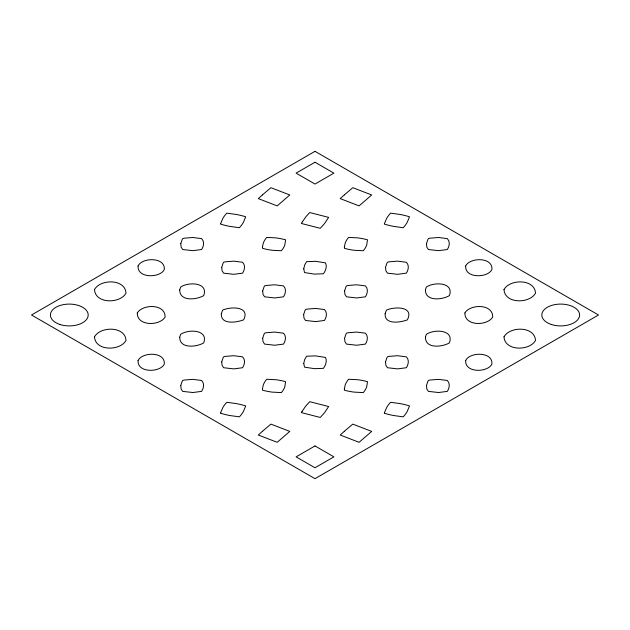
<?xml version="1.0" encoding="UTF-8"?>
<svg xmlns="http://www.w3.org/2000/svg" width="630" height="630" viewBox="0 0 630 630"><rect width="100%" height="100%" fill="white"/><g stroke="black" fill="none" stroke-linecap="round" stroke-linejoin="round"><path stroke-width="0.94" d="M303.755 268.805L304.503 272.562L314.433 274.113L323.403 273.774C325.655 270.766 327.285 266.474 325.497 262.868L315.567 261.324L306.597 261.655L304.636 265.057L303.755 268.805M303.755 363.376L304.503 367.132L314.433 368.676L323.403 368.345C325.655 365.337 327.285 361.045 325.497 357.438L315.567 355.887L306.597 356.226L304.636 359.628L303.755 363.376M262.482 246.873L262.497 248.314A42.793 24.712 0 0 0 272.231 250.268L281.397 250.74A42.793 24.712 0 0 0 284.784 245.125L285.603 239.833A42.793 24.712 0 0 0 275.869 237.88L266.703 237.408A42.793 24.712 0 0 0 263.316 243.023L262.482 246.873M262.482 388.726L262.497 390.167A42.793 24.712 0 0 0 272.231 392.12L281.397 392.592A42.793 24.712 0 0 0 284.784 386.977L285.603 381.685A42.793 24.712 0 0 0 275.869 379.732L266.703 379.26A42.793 24.712 0 0 0 263.316 384.875L262.482 388.726M344.382 246.873L344.397 248.314A42.793 24.712 0 0 0 354.131 250.268L363.297 250.74A42.793 24.712 0 0 0 366.684 245.125L367.503 239.833A42.793 24.712 0 0 0 357.769 237.88L348.603 237.408A42.793 24.712 0 0 0 345.216 243.023L344.382 246.873M344.382 388.726L344.397 390.167A42.793 24.712 0 0 0 354.131 392.12L363.297 392.592A42.793 24.712 0 0 0 366.684 386.977L367.503 381.685A42.793 24.712 0 0 0 357.769 379.732L348.603 379.26A42.793 24.712 0 0 0 345.216 384.875L344.382 388.726M180.771 243.716L181.149 247.165L182.7 249.527L192.843 250.669L201.6 249.527C203.773 246.409 204.632 241.487 201.6 238.62L192.772 237.502L184.07 238.203L182.7 238.62L182.157 239.518L180.771 243.716M180.771 385.568L181.149 389.017L182.7 391.38L192.843 392.522L201.6 391.38C203.773 388.269 204.632 383.339 201.6 380.473L192.772 379.355L184.07 380.055L182.7 380.473L182.157 381.37L180.771 385.568M221.721 267.356L222.099 270.805L223.65 273.168L233.793 274.31L242.55 273.168C244.723 270.057 245.582 265.128 242.55 262.261L233.722 261.143L225.02 261.844L223.65 262.261L223.107 263.159L221.721 267.356M221.721 361.927L222.099 365.376L223.65 367.739L233.793 368.881L242.55 367.739C244.723 364.62 245.582 359.691 242.55 356.832L233.722 355.714L225.02 356.415L223.65 356.832L223.107 357.73L221.721 361.927M262.671 290.997L263.049 294.446L264.6 296.817L274.743 297.959L283.5 296.817C285.673 293.698 286.532 288.768 283.5 285.902L274.672 284.791L265.97 285.484L264.6 285.902L264.057 286.8L262.671 290.997M262.671 338.286L263.049 341.736L264.6 344.098L274.743 345.24L283.5 344.098C285.673 340.98 286.532 336.05 283.5 333.183L274.672 332.073L265.97 332.766L264.6 333.183L264.057 334.089L262.671 338.286M303.621 314.638L303.999 318.095L305.55 320.457L315.693 321.599L324.45 320.457C326.623 317.339 327.482 312.409 324.45 309.543L315.622 308.432L306.92 309.125L305.55 309.543L305.007 310.44L303.621 314.638M344.571 290.997L344.949 294.446L346.5 296.817L356.643 297.959L365.4 296.817C367.573 293.698 368.432 288.768 365.4 285.902L356.572 284.791L347.87 285.484L346.5 285.902L345.957 286.8L344.571 290.997M344.571 338.286L344.949 341.736L346.5 344.098L356.643 345.24L365.4 344.098C367.573 340.98 368.432 336.05 365.4 333.183L356.572 332.073L347.87 332.766L346.5 333.183L345.957 334.089L344.571 338.286M385.521 267.356L385.899 270.805L387.45 273.168L397.593 274.31L406.35 273.168C408.523 270.057 409.382 265.128 406.35 262.261L397.522 261.143L388.82 261.844L387.45 262.261L386.907 263.159L385.521 267.356M385.521 361.927L385.899 365.376L387.45 367.739L397.593 368.881L406.35 367.739C408.523 364.62 409.382 359.691 406.35 356.832L397.522 355.714L388.82 356.415L387.45 356.832L386.907 357.73L385.521 361.927M426.471 243.716L426.849 247.165L428.4 249.527L438.543 250.669L447.3 249.527C449.474 246.409 450.332 241.487 447.3 238.62L438.472 237.502L429.77 238.203L428.4 238.62L427.857 239.518L426.471 243.716M426.471 385.568L426.849 389.017L428.4 391.38L438.543 392.522L447.3 391.38C449.474 388.269 450.332 383.339 447.3 380.473L438.472 379.355L429.77 380.055L428.4 380.473L427.857 381.37L426.471 385.568M179.739 289.894C179.511 301.762 196.67 299.825 203.703 295.604C208.711 282.09 188.047 281.736 180.597 287.115L179.739 289.894M179.739 337.176C179.511 349.051 196.67 347.106 203.703 342.885C208.711 329.372 188.047 329.017 180.597 334.396L179.739 337.176M425.439 289.894C425.211 301.762 442.37 299.825 449.403 295.604C454.411 282.09 433.747 281.736 426.297 287.115L425.439 289.894M425.439 337.176C425.211 349.051 442.37 347.106 449.403 342.885C454.411 329.372 433.747 329.017 426.297 334.396L425.439 337.176M138.072 266.002C137.143 278.751 160.524 277.995 164.328 269.435C165.257 256.678 141.876 257.434 138.072 266.002M138.072 360.565C137.143 373.322 160.524 372.566 164.328 363.998C165.257 351.249 141.876 352.005 138.072 360.565M465.672 266.002C464.743 278.751 488.124 277.995 491.928 269.435C492.857 256.678 469.476 257.434 465.672 266.002M465.672 360.565C464.743 373.322 488.124 372.566 491.928 363.998C492.857 351.249 469.476 352.005 465.672 360.565M221.327 313.724C220.563 325.056 236.707 322.521 243.597 319.851C250.677 306.015 230.296 306.534 222.603 310.149L221.327 313.724M385.127 313.724C384.363 325.056 400.507 322.521 407.397 319.851C414.477 306.015 394.096 306.534 386.403 310.149L385.127 313.724M94.5 289.54C95.217 303.975 120.078 303.857 126 293.178C125.283 278.743 100.422 278.854 94.5 289.54M94.5 336.822C95.217 351.257 120.078 351.146 126 340.46C125.283 326.025 100.422 326.143 94.5 336.822M504 289.54C504.717 303.975 529.578 303.857 535.5 293.178C534.783 278.743 509.922 278.854 504 289.54M504 336.822C504.717 351.257 529.578 351.146 535.5 340.46C534.783 326.025 509.922 326.143 504 336.822M137.293 312.96C136.978 326.403 159.737 326.049 165.107 317.04C165.422 303.597 142.663 303.951 137.293 312.96M464.893 312.96C464.578 326.403 487.337 326.049 492.707 317.04C493.022 303.597 470.263 303.951 464.893 312.96M220.642 223.595L220.5 224.067A54.589 31.516 0 0 0 230.021 226.422L239.4 227.706A54.589 31.516 0 0 0 243.471 222.209L245.7 216.791A54.589 31.516 0 0 0 236.179 214.444L226.8 213.153A54.589 31.516 0 0 0 222.729 218.649L220.642 223.595M220.642 412.737L220.5 413.209A54.589 31.516 0 0 0 230.021 415.556L239.4 416.847A54.589 31.516 0 0 0 243.471 411.351L245.7 405.933A54.589 31.516 0 0 0 236.179 403.578L226.8 402.294A54.589 31.516 0 0 0 222.729 407.791L220.642 412.737M384.442 223.595L384.3 224.067A54.589 31.516 0 0 0 393.821 226.422L403.2 227.706A54.589 31.516 0 0 0 407.271 222.209L409.5 216.791A54.589 31.516 0 0 0 399.979 214.444L390.6 213.153A54.589 31.516 0 0 0 386.529 218.649L384.442 223.595M384.442 412.737L384.3 413.209A54.589 31.516 0 0 0 393.821 415.556L403.2 416.847A54.589 31.516 0 0 0 407.271 411.351L409.5 405.933A54.589 31.516 0 0 0 399.979 403.578L390.6 402.294A54.589 31.516 0 0 0 386.529 407.791L384.442 412.737M302.345 221.847L301.353 223.461L320.253 228.312L324.474 223.658L328.647 217.397L309.747 212.546L306.117 216.46L302.345 221.847M301.998 411.555L301.353 412.603L320.253 417.454L324.474 412.8L328.647 406.539L309.747 401.688L305.526 406.342L301.998 411.555M262.442 194.89L258.3 198.607L277.2 205.884L289.8 194.969L270.9 187.693L262.442 194.89M344.342 194.89L340.2 198.607L359.1 205.884L371.7 194.969L352.8 187.693L344.342 194.89M262.442 431.306L258.3 435.031L277.2 442.307L289.8 431.392L270.9 424.116L262.442 431.306M344.342 431.306L340.2 435.031L359.1 442.307L371.7 431.392L352.8 424.116L344.342 431.306M315 151.326L31.5 315L315 478.674L598.5 315L315 151.326M315 162.233L296.1 173.148L315 184.054L333.9 173.148L315 162.233M315 445.945L296.1 456.852L315 467.767L333.9 456.852L315 445.945M59.85 324.45A18.9 10.915 0 0 0 88.2 315A18.9 10.915 0 0 0 59.85 305.55A18.9 10.915 0 0 0 59.85 324.45M551.25 324.45A18.9 10.915 0 0 0 579.6 315A18.9 10.915 0 0 0 551.25 305.55A18.9 10.915 0 0 0 551.25 324.45"/></g></svg>
